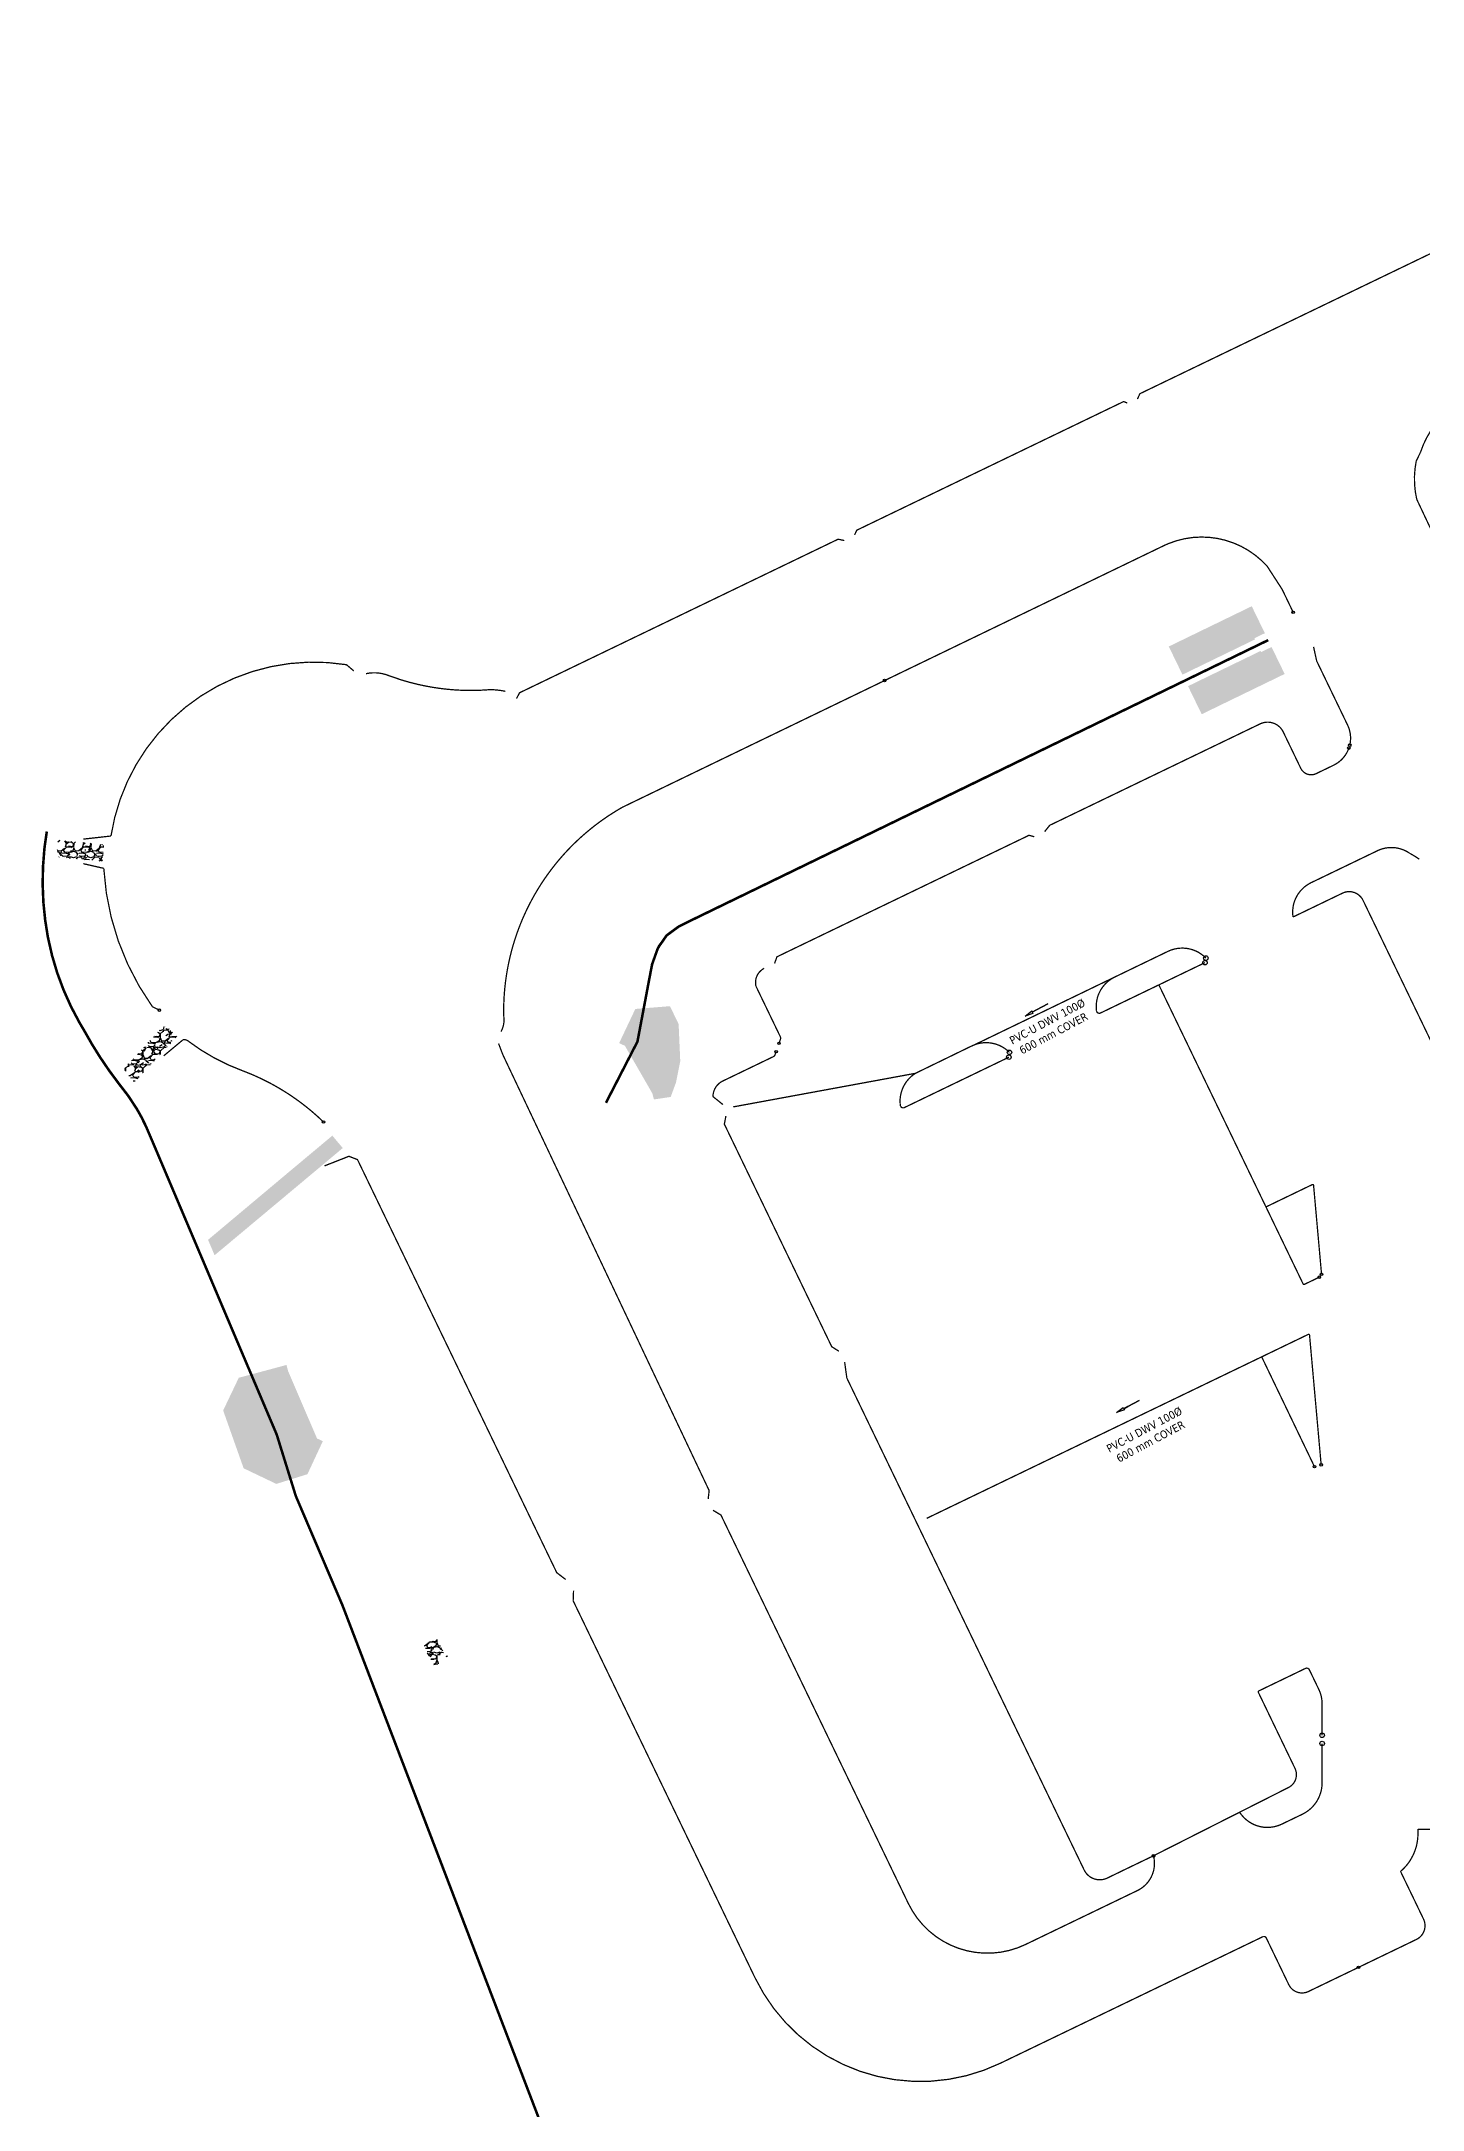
# Model space of a CAD drawing. Header units: metres. Extents: x 246420 to 246878, y 7418965 to 7419484.
# Drawn here: x 246506.2 to 246614, y 7419286 to 7419447.5 of the extents above; entities that cross this region are included whole.
import ezdxf

# ---------------------------------------------------------------- set-up
doc = ezdxf.new("R2010")
doc.units = ezdxf.units.M
doc.linetypes.add('DASHEDX2', pattern=[38.099999999999994, 25.4, -12.7])
doc.linetypes.add('x01_pf|HIDDEN', pattern=[9.524999999999999, 6.35, -3.175])
for name, color, linetype, lineweight in [('BATTER_BOTTOM', 8, 'x01_pf|HIDDEN', 25), ('DRAINAGE_PIPE_PR_CENTRE', 172, 'DASHEDX2', 25), ('DRAINAGE_SUB_SURFACE', 142, 'SUBSURFACE_LINE', 25), ('DRAINAGE_SWALE_CONC_LINED', 194, 'Continuous', 35), ('DRAINAGE_SWALE_VEG', 96, 'Continuous', 35)]:
    doc.layers.add(name, color=color, linetype=linetype, lineweight=lineweight)
for name, color, linetype in [('DRAINAGE_HATCH_ROCK', 254, 'Continuous'), ('DRAINAGE_PIPE_FLOW_ARROWS', 7, 'Continuous'), ('DRAINAGE_PIPE_LABELS', 7, 'Continuous')]:
    doc.layers.add(name, color=color, linetype=linetype)
doc.styles.add('2.5 General', font='tahoma.ttf', dxfattribs={"height": 2.5})
doc.styles.get("Standard").update_dxf_attribs({"font": 'romans.shx', "width": 0.65})
doc.linetypes.add('CHANNEL_CONTINUOUS_DBL_X4', pattern='A,12,0.004,[">",Standard,S=4,R=0,X=0,Y=-1.7144],0.004,2.4,0.004,[">",Standard,S=4,R=0,X=0,Y=-1.7144],0.004,9.6', length=24.016)
doc.linetypes.add('CHANNEL_DASHDOT_X4', pattern='A,6,-1,1,-1,0.004,[">",Standard,S=4,R=0,X=0,Y=-1.7144],0.004,1,-1,6,-1,1,-1', length=20.008)
doc.linetypes.add('SUBSURFACE_LINE', pattern='A,10,-1,[">",Standard,S=2,R=0,X=0,Y=-0.85],-4', length=15)
pattern_1 = [(228.0127875041833, (0.9720000002429999, 1.349999998623), (-10.8, -12.15), [0.1816239208727954, -17.98076854267671]), (184.9697407281103, (0.8505000027601133, 1.215000001419792), (16.2, 1.349999999999997), [0.3116717056725727, -30.85549852198846]), (132.4551956201869, (0.5399999993769178, 1.188000001125602), (43.19999999999999, -47.25000000000001), [0.2198721994521181, -85.778412667166]), (69.50740523012972, (0.3915833048115371, 1.350222899836599), (45.89999999999999, 122.85), [0.1150423316817819, -142.564055646964]), (6.009005957494525, (0.4318580510702009, 1.457985058744916), (-13.5, -1.35), [0.2580598652273863, -25.5336539204054]), (345.9637565320735, (0.6884999942189998, 1.485000000129), (1.35, -4.662936703425658e-16), [0.278470508852292, -5.287722085731549]), (281.1887999282518, (0.9586560696380636, 1.417460981274234), (-22.94999999999993, 116.1), [0.06876804833632233, -125.1614699135873]), (267.2736890060937, (0.013500000432, 0.8504999997839999), (-7.743805596760466e-16, -1.35), [0.2838212463874973, -28.09830340981116]), (292.9321004375898, (4.402996113539448e-10, 0.5669999999582918), (-10.79999999999999, 25.65), [0.2785389314147286, -37.83356544501665]), (357.2736890060937, (0.1085299071243981, 0.3104747659776952), (1.35, -8.576472865229334e-16), [0.2832907383834636, -28.0988339178152]), (37.74680538727467, (0.3914999994080693, 0.296999999678473), (-29.7, -22.95), [0.3758413546030477, -52.55035726196112]), (72.1597956922965, (0.6886866687944266, 0.52708000178404), (12.15, 37.8), [0.3532393706760425, -123.0296707100965]), (121.3730051401084, (0.7969062609795455, 0.8633337346449453), (18.89999999999998, -31.05000000000001), [0.2853577532981445, -64.54276114583388]), (175.2363583092738, (0.6483468960410493, 1.106971093144079), (-1.35, 7.993605777301126e-16), [0.3254711494165633, -15.93068153195303]), (222.436229788535, (0.3236133663053699, 1.134032220622053), (31.05, 28.35), [0.4201914088747183, -63.60169937857392]), (203.1985905136482, (0.8775000006479999, 1.133999998569), (6.75, 2.699999999999999), [0.102812935755162, -10.17848075716111]), (291.974507991472, (0.783000001727077, 1.093499999031462), (-2.699999999999998, 6.750000000000001), [0.1453300153330785, -82.83301053206519]), (30.87208336308031, (0.8373816264537668, 0.9587281464479257), (-117.45, -70.19999999999999), [0.2360335437634338, -144.4660828885818]), (161.565051177078, (1.039972762432856, 1.079842412522381), (-1.35, 6.661338147750939e-17), [0.1712613290090884, -4.097813512218223]), (303.5180086452519, (0.836999999352, 0.836999999352), (-66.14999999999999, 99.89999999999999), [0.1942019756316082, -124.4890968257716]), (353.1572265873691, (0.9442381471293808, 0.6750914232959542), (22.95, -2.699999999999987), [0.3406886335681323, -33.65144280887012]), (60.94539590092286, (1.282500000534937, 0.6345000008872875), (1.35, 2.7), [0.1389910029664039, -13.76010968736604]), (90, (1.349999998623, 0.7559999974457997), (-1.35, 8.266365894244634e-17), [0.08100000190620021, -1.2689999980938]), (138.8140748342904, (1.349999998623, 0.836999999352), (-9.449999999999998, 8.1), [0.1435069677222178, -14.20718987946956]), (171.4692343900518, (1.241999999187207, 0.931499998858319), (-9.45, 1.350000000000004), [0.2730206039073039, -27.02903975790422]), (225, (0.9719999989012174, 0.9719999989012174), (-2.664535259100376e-16, -1.35), [0.1909188293664545, -1.718269479837224]), (120.32360686255, (0.6615000005939999, 0.175499998758), (9.450000000000001, -16.2), [0.1874777426368829, -82.70296199561035]), (48.01278750418334, (0.5668456163956582, 0.3373284620648423), (10.8, 12.15), [0.3634786284342914, -17.79891383511521]), (0, (0.8099999995167, 0.607499998866), (0, 1.35), [0.3509999999163, -0.9990000000836999]), (325.3486840879955, (1.160999999433, 0.607499998866), (74.25, -51.3), [0.2133983837988537, -111.380250629037]), (254.0546040990772, (1.336547369789905, 0.4861657870016685), (-1.350000000000002, -5.399999999999999), [0.1967353876539364, -9.631412962874762]), (207.6459753637387, (1.282500002196288, 0.2970000004240079), (2.700000000000001, 1.35), [0.3200379716873172, -31.68378992436287]), (175.4260787400992, (0.9990000012030757, 0.1484999999037539), (-17.55, 1.349999999999994), [0.3385782787144997, -33.51924947204352]), (66.88579201667318, (1.052999999406, 0), (43.2, 101.25), [0.2053672940300975, -120.1568049196683]), (17.35402463626132, (1.13362005190633, 0.1888812658579156), (-17.55, -5.399999999999999), [0.2266993080677199, -22.40342442115656]), (339.4439547804166, (1.350000002491364, 0.2565000004157386), (4.05, -1.350000000000001), [0.2306880969799223, -11.30371695919874]), (294.8636965717519, (1.565999998611542, 0.1755000018706716), (-8.099999999999998, 17.55), [0.1927774574307895, -60.81168959212223]), (250.387906291096, (1.647055403604806, 0.0005909700431018794), (-35.10000000000002, -98.55000000000001), [0.2012671566455779, -124.4820316447577]), (196.3895403340348, (1.579500000542896, -0.1889999998403248), (9.45, 2.700000000000004), [0.2392206100459267, -23.6828403379577]), (163.6104596659652, (1.35, -0.2565), (-9.450000000000001, 2.700000000000002), [0.2396130961239739, -23.68244785187965]), (113.1142079833268, (1.120123461853979, -0.1888892534864643), (43.20000000000001, -101.25), [0.2053759788387963, -120.1567962348596])]

msp = doc.modelspace()

# ---------------------------------------------------------------- hatches: boundary and pattern name
at = {"layer": 'DRAINAGE_HATCH_ROCK'}
h = msp.add_hatch(dxfattribs=at)
h.set_pattern_fill('GRAVEL1', color=256, scale=0.075, style=0)
h.set_pattern_definition(pattern_1)
h.paths.add_polyline_path([(246526.9304158851, 7419335.630897857), (246528.1316875461, 7419338.211618159), (246527.9503684957, 7419338.29601841), (246527.6783899209, 7419338.422618783), (246525.4235736094, 7419343.679895375), (246525.3457306651, 7419343.969620203), (246525.2938353671, 7419344.16277009), (246521.569362365, 7419343.16208281), (246520.3510995886, 7419340.609469285), (246521.9491545582, 7419336.09336464), (246524.5017680833, 7419334.875101863)])
h.paths.add_polyline_path([(246556.0345488563, 7419367.892837836), (246555.9079949729, 7419370.779238709), (246555.2324156368, 7419372.180127434), (246552.5267266596, 7419371.962398422), (246551.263730291, 7419369.294270062), (246551.4450493401, 7419369.209869809), (246551.7170279128, 7419369.08326943), (246553.8500972331, 7419365.379706817), (246553.927940174, 7419365.089981988), (246553.9798354679, 7419364.896832102), (246555.2893767103, 7419365.093001801), (246555.7015250148, 7419366.22000392)])
h.paths.add_polyline_path([(246595.2396632523, 7419398.069024338), (246600.9064263778, 7419400.82180371), (246600.8615615382, 7419400.914205656), (246601.6711734684, 7419401.307306816), (246600.7539374288, 7419403.19640132), (246600.6491104525, 7419403.412297836), (246594.1722150085, 7419400.267488554)])
h.paths.add_polyline_path([(246601.3437240582, 7419399.921167303), (246595.6764418727, 7419397.169459828), (246596.7404759265, 7419394.978023937), (246603.2173713678, 7419398.122833223), (246603.1125443913, 7419398.338729738), (246602.1953083491, 7419400.227824242), (246601.3856964204, 7419399.834723081)])
h = msp.add_hatch(dxfattribs=at)
h.set_pattern_fill('GRAVEL1', color=256, scale=0.075, style=0)
h.set_pattern_definition(pattern_1)
h.paths.add_polyline_path([(246509.9922595986, 7419384.897308213), (246507.4669023727, 7419385.136766621), (246507.3440499287, 7419383.842584533), (246509.8693878197, 7419383.60312796), (246510.9257832415, 7419383.502847821), (246511.048635685, 7419384.79702991)])
h = msp.add_hatch(dxfattribs=at)
h.set_pattern_fill('GRAVEL1', color=256, scale=0.075, style=0)
h.set_pattern_definition(pattern_1)
h.paths.add_polyline_path([(246515.7836373178, 7419370.699100276), (246516.7375866814, 7419369.826398504), (246513.3880965146, 7419366.227698372), (246512.5963657818, 7419367.285009563)])
h = msp.add_hatch(dxfattribs=at)
h.set_pattern_fill('GRAVEL1', color=256, scale=0.075, style=0)
h.set_pattern_definition(pattern_1)
h.paths.add_polyline_path([(246525.4514383638, 7419359.205731006), (246519.1727553461, 7419353.935510941), (246519.6831370472, 7419352.731128521), (246526.0390480965, 7419358.048918336), (246529.6874966422, 7419361.101459878), (246528.8762070712, 7419362.071126699)])
h = msp.add_hatch(dxfattribs=at)
h.set_pattern_fill('GRAVEL1', color=256, scale=0.075, style=0)
h.set_pattern_definition(pattern_1)
h.paths.add_polyline_path([(246536.8351662136, 7419320.608725356), (246537.8615483065, 7419321.415640532), (246537.6135840128, 7419321.58450056), (246537.1855546694, 7419322.472066903), (246537.2078095992, 7419322.771240295), (246535.9859574622, 7419322.369653945)])

# ---------------------------------------------------------------- linework, layer by layer
at = {"layer": 'BATTER_BOTTOM', "flags": 128}
msp.add_lwpolyline([(246512.9393890552, 7419365.181595058), (246512.9394634337, 7419365.181492034)], dxfattribs=at)
at = {"layer": 'DRAINAGE_PIPE_PR_CENTRE', "linetype": 'Continuous', "const_width": 0.1, "flags": 128}
for points in [[(246589.9102342775, 7419374.433979146), (246578.7871597743, 7419369.059474103)], [(246601.742569274, 7419356.536512411), (246593.3959687211, 7419373.843028431)], [(246574.3957804477, 7419366.937624579), (246560.1615057562, 7419364.314734476)], [(246601.4232006074, 7419344.796105536), (246575.2750421618, 7419332.186186351)]]:
    msp.add_lwpolyline(points, dxfattribs=at)
msp.add_lwpolyline([(246599.6932711109, 7419309.232750218), (246592.9773240431, 7419305.835109196, 4.430109517938296)], format="xyb", dxfattribs=at)
at = {"layer": 'DRAINAGE_SUB_SURFACE', "const_width": 0.1, "flags": 128}
for points in [[(246759.2549927084, 7419445.758716289, 0.008958061411610239), (246758.7021486617, 7419446.245523092, 0.01935616198899942), (246758.3803369134, 7419446.494702904, 0.01938570764658717), (246758.0401367899, 7419446.718205485, 0.01938007127385911), (246757.6838977801, 7419446.914731392, 0.01938073757331078), (246757.3142652631, 7419447.082489987, 0.01939955587313), (246756.9316203766, 7419447.221710251, 0.01935965074142619), (246756.5398751188, 7419447.331114662, 0.01889819489602547), (246756.1506661635, 7419447.407247157, 0.0007334814044269724), (246756.1353282274, 7419447.409971304, 0.01913605390761484), (246755.7366183394, 7419447.455795001, 0.01940027655460229), (246755.329705733, 7419447.472), (246754.33, 7419447.472), (246754.2849181579, 7419447.471999999, 0.01368622708249293), (246753.3959325703, 7419447.447904418, 0.01432834365524052), (246752.4681456263, 7419447.369768868, 0.01433235277873028), (246751.5458380779, 7419447.239534294, 0.007007575782248002), (246751.0973749885, 7419447.156592733), (246750.5968457296, 7419447.056686689), (246749.6170184473, 7419446.859721408), (246746.6749764323, 7419446.271712786), (246746.5107977639, 7419446.238676948, -0.01659709163028025), (246745.6103442947, 7419446.090136714, -0.01992150558607002), (246744.5198259132, 7419445.989792302, -0.01284018754176473), (246743.8138538362, 7419445.972), (246702.6119293807, 7419445.972000004, -0.003043635955967096), (246702.443787334, 7419445.97304333, -0.0199248441901073), (246701.3499520089, 7419446.029530511, -0.0199266947012327), (246700.2643673546, 7419446.173843046, -0.0199215829964331), (246699.1937116812, 7419446.403869208, -0.01004887500476176), (246698.6606464559, 7419446.552287649), (246697.9695998713, 7419446.759310043, 0.01108496618467349), (246697.275233256, 7419446.951227217, 0.0143262962950337), (246696.3658803749, 7419447.152759839, 0.01433316140271835), (246695.4464584675, 7419447.302295704, 0.004688408470387227), (246695.1447915059, 7419447.339889473, 0.009632694370727826), (246694.5210315553, 7419447.398687483, 0.01432898895941927), (246693.5912854619, 7419447.44209567, 0.01143913432987699), (246692.847458657, 7419447.438253732), (246692.6492152138, 7419447.432276544, 0.002825919696808724), (246691.6627656802, 7419447.396511225, 0.002825648502720101), (246690.6774078616, 7419447.350822565, 0.002823858238619835), (246689.6926701946, 7419447.293247391, 0.002825591639457639), (246688.7093232325, 7419447.223714158, 0.002825648722420947), (246687.7259507197, 7419447.144253245, 0.002826542400413572), (246686.7432613009, 7419447.052834947, 0.001184959914845505), (246686.3311052632, 7419447.012119235, 0.004964069364393003), (246684.6094892755, 7419446.816517548, 0.006720986711998369), (246682.2863135574, 7419446.498684663, 0.006720531283201753), (246679.9711428267, 7419446.118284345, 0.006720210903982768), (246677.6680918828, 7419445.676346389, 0.006720230220144552), (246675.3779649911, 7419445.171841981, 0.006720531283324772), (246673.1015780888, 7419444.605724267, 0.006720936478165323), (246670.841984188, 7419443.978995371, 0.006720441839791209), (246668.5994353488, 7419443.292728172, 0.006720038572010676), (246666.3757601799, 7419442.54487776, 0.006720383695605906), (246664.1739529885, 7419441.738443025, 0.00672037097663755), (246661.9939179933, 7419440.872386124, 0.006720531282238036), (246659.8386686326, 7419439.948706651, 0.006720142955951387), (246657.7084402144, 7419438.967512537, 0.001038826971263033), (246657.3816905952, 7419438.810639469), (246648.7216543446, 7419434.634621994), (246644.2185259744, 7419432.462512958), (246642.4164988718, 7419431.594499902), (246635.2106647093, 7419428.119591721), (246630.7076212359, 7419425.947558911), (246626.2036681902, 7419423.775581556), (246621.7005898942, 7419421.60354379), (246619.5636080897, 7419420.573552571), (246617.3735093304, 7419419.517469365), (246617.3207517436, 7419419.491570186, 0.2029282816854119), (246613.8287582085, 7419415.451073463), (246613.4881955547, 7419414.741956425, 0.1077563484568522), (246613.5295256603, 7419411.760155513), (246614.611606719, 7419409.470366035), (246614.6497953337, 7419409.391180819, 0.414990573011958), (246615.8535481394, 7419408.972521455), (246617.4675433872, 7419409.756185059)], [(246530.5464600389, 7419398.36242264), (246529.9777860883, 7419398.846364975, 0.415870319115883), (246511.5923043579, 7419385.467989848)], [(246608.2984849756, 7419392.561052942, 0.1731289569819956), (246608.1305558878, 7419394.132385032), (246605.7164471787, 7419399.138619811), (246605.475006741, 7419400.237599411)], [(246542.3792936904, 7419396.770619296, 0.08084454675151097), (246540.6465654874, 7419396.86175164, -0.01282121528408276), (246539.7085456593, 7419396.836535252, -0.01282121528287931), (246538.7704664041, 7419396.859434514, -0.01282121528396684), (246537.8347941884, 7419396.930389217, -0.01282121528260015), (246536.9039891497, 7419397.049212802, -0.01282121528438191), (246535.9804986278, 7419397.215592851, -0.01282121528561113), (246535.0667507298, 7419397.429091904, -0.0127183109123879), (246534.1723288897, 7419397.686878005), (246533.2823242541, 7419397.993482443, 9.341529023210153e-05), (246533.2765638359, 7419397.995627162, 0.1497121948409281), (246531.5033344878, 7419398.14552587)], [(246608.2323632336, 7419392.336390629, -0.1989131230558135), (246607.0343881753, 7419390.994445628), (246605.6753806129, 7419390.33897694, -0.4142135623668681), (246604.4737611721, 7419390.758632416), (246603.1054734429, 7419393.59555416, 0.3120080740638346), (246601.7699436736, 7419394.354649731, 0.09059447273163895), (246601.3020310277, 7419394.225273394), (246584.8764394647, 7419386.304042359), (246584.4813748785, 7419385.810268054)], [(246603.8713066761, 7419379.144624243, -0.06961400089452585), (246603.8637732918, 7419379.852293283, -0.03522905697964542), (246603.9337347977, 7419380.204128142, -0.03519358088992459), (246604.0529221667, 7419380.541726244, -0.03522912528040276), (246604.2189475795, 7419380.860823641, -0.03522329519585108), (246604.4271908681, 7419381.152012964, -0.03524155088513677), (246604.675462702, 7419381.412382212, -0.03521982107312503), (246604.9562451957, 7419381.63444796, -0.03571832459504953), (246605.2711202511, 7419381.817310967, -0.00201366655930761), (246605.289523889, 7419381.826913941), (246607.9616339028, 7419383.114651143), (246610.4614400052, 7419384.320557605, -0.01604598151296364), (246610.6080307656, 7419384.385202238, -0.03579281427328759), (246610.9483259114, 7419384.4957715, -0.03569395193160801), (246611.2997187049, 7419384.556976395, -0.03572585566764294), (246611.6556107298, 7419384.566377761, -0.03572258477858088), (246612.0109067362, 7419384.525921756, -0.03571894861510498), (246612.3555988465, 7419384.434508859, -0.03576573302078005), (246612.6843529374, 7419384.295623305, -0.03199936741625143), (246612.9588857524, 7419384.132725533, -0.003596428561971971), (246612.988409228, 7419384.111857074, -0.03479296680484309), (246613.7321467081, 7419383.654391564)], [(246515.3700340834, 7419371.873880051), (246514.8301730278, 7419372.13468643, -0.1414891727126933), (246511.0310719781, 7419382.943135466), (246509.4313032913, 7419383.308267164)], [(246616.784442519, 7419364.999618272), (246609.3991736684, 7419380.314405196), (246609.3353314157, 7419380.446794486, 0.4141820782822326), (246607.7333260268, 7419381.006499004), (246603.8713066763, 7419379.144624243)], [(246597.0700678723, 7419375.936499143, 1.825587458981204e-10), (246597.0700678722, 7419375.936499144), (246596.9125451583, 7419376.085020559, 0.3011133809040512), (246594.0940715591, 7419376.455547424), (246589.9102342775, 7419374.433979146)], [(246563.7446170922, 7419369.280136258), (246563.8574990789, 7419369.60367829, 0.1989845021745524), (246563.8466030374, 7419369.79428724), (246561.9415150005, 7419373.745469831, -0.3421998901689542), (246562.5845954809, 7419375.132936421)], [(246597.0014312505, 7419375.581873817), (246588.8464300997, 7419371.648873262, -0.4328544771597063), (246588.5397008857, 7419371.767291811), (246588.5226233889, 7419371.846201624, -0.094582522293168), (246588.5926084151, 7419372.808577685, -0.02688187892672934), (246588.6781293464, 7419373.071860514, -0.0295454850807205), (246588.8042731742, 7419373.348317333, -0.2943740457375282)], [(246588.8042731742, 7419373.348317333, -0.02422286178421586), (246588.9314520021, 7419373.56262591, -0.01920462708490504), (246589.0469688555, 7419373.723872443, -0.08730972468885322), (246589.7081368637, 7419374.322555332, -0.001271406543807606), (246589.9102342773, 7419374.433979146)], [(246528.1800904034, 7419363.13878755, 5.280514762657662e-09), (246528.1800901316, 7419363.138787813, 0.01282174721123514), (246527.4900086639, 7419363.774694782, 0.01282121528607494), (246526.768267376, 7419364.374366841, 0.01282121527965369), (246526.01673598, 7419364.936254396, 0.01282121528841446), (246525.2373904551, 7419365.458880094, 0.01282121528594047), (246524.4322799147, 7419365.940869806, 0.01282121527932468), (246523.6035212134, 7419366.38095625, 0.01282121528048411), (246522.7532933829, 7419366.777982321, 0.01282121528810488), (246521.8838319035, 7419367.13090413, 0.0001236217117482026), (246521.8753619283, 7419367.134089363, -0.0745164010756447), (246517.5969983801, 7419369.473069089, 0.2223720878372935), (246517.2144597572, 7419369.554005724), (246515.7135432135, 7419368.303883038)], [(246563.5180061927, 7419368.630624738), (246563.431486729, 7419368.382642895, -0.1543688325397499), (246563.3412520888, 7419368.261951248, -0.042148798130183), (246563.3051422891, 7419368.240809231), (246559.3531844063, 7419366.33534738, 0.2873367346122038), (246558.5900011621, 7419365.121245056), (246559.3702519033, 7419364.493123665)], [(246581.6892398227, 7419368.197022554, -0.000203377324615594), (246581.6890748344, 7419368.196943065), (246573.5340736836, 7419364.26394251, -0.4328544771597063), (246573.2273444696, 7419364.382361059), (246573.2102669727, 7419364.461270872, -0.094582522293168), (246573.2802519989, 7419365.423646932, -0.02688187892672934), (246573.3657729302, 7419365.686929761, -0.05298790585051226), (246573.6144719899, 7419366.170674608, -0.0008166210216669621), (246573.6190955859, 7419366.177695158, -0.01920462708490504), (246573.7346124394, 7419366.338941691, -0.08730972468885322), (246574.3957804476, 7419366.937624579), (246574.3957804515, 7419366.937624581)], [(246619.015, 7419357.376876821), (246619.015, 7419309.255364441, -0.02276252922207641), (246619.0095479575, 7419309.132809787, -0.04850604734299578), (246618.9607791603, 7419308.876244473, -0.1830436017875758), (246618.3837953155, 7419308.113327357, -0.1413116624954748), (246617.66552631, 7419307.905), (246613.6386654097, 7419307.905, 0.192727836281982), (246613.622, 7419307.87878785), (246613.622, 7419307.549625173, -0.02668944029579217), (246613.5995665983, 7419307.138901357, -0.04296206448207838), (246613.4736730744, 7419306.491320549, -0.008611297112315973), (246613.4344910191, 7419306.364149048, -0.03424431414462389), (246613.2382417186, 7419305.875965456, -0.04288650296425846), (246612.9020133342, 7419305.308939852, -0.01719654430464001), (246612.7405484665, 7419305.098836086, -0.02574563780589357), (246612.4727654822, 7419304.807265668, -0.0176577417361767), (246612.2724536669, 7419304.623391499), (246612.2684347448, 7419304.619707488, -0.001759276958628594), (246612.2652859029, 7419304.616894556, -0.0001352446724479946), (246612.265073175, 7419304.616649396, -0.0001352492260262591), (246612.2648618692, 7419304.616406139, -0.0005559873757151689), (246612.2639823865, 7419304.615402617, 0.2068148239608615), (246612.2655171753, 7419304.61131866), (246612.677428059, 7419303.757648278), (246614.0549806528, 7419300.900137465, -0.414176326661039), (246613.495274688, 7419299.298150232), (246607.467321545, 7419296.391242098), (246605.3654400373, 7419295.378311886), (246605.0843788646, 7419295.2425817, -0.01289867267463313), (246605.0308841561, 7419295.217401674, -0.08969253443888205), (246604.6326114677, 7419295.124281502, -0.1840592131589948), (246603.8527132112, 7419295.377210963, -0.111789401337709), (246603.5376027153, 7419295.775192653), (246601.7817881894, 7419299.41658628, 0.0072131565599307), (246601.7792723245, 7419299.421375317, 0.01931118095770557), (246601.7708832578, 7419299.434996283, 0.06433024234748376), (246601.7404101343, 7419299.476313878, 0.02911930470473402), (246601.7226546303, 7419299.491050462, 0.03368205375153068), (246601.7000350812, 7419299.50680149, 0.06586339646506928), (246601.652612346, 7419299.526723758, 0.01148839461339172), (246601.643480627, 7419299.529521832, 0.0445639899990408), (246601.6078056062, 7419299.533969873, 0.04651965808988552), (246601.5712222062, 7419299.5325265, 0.005545161113080963), (246601.5667391532, 7419299.531410621, 0.07352289386600012), (246601.5112489508, 7419299.513803901, 0.001767805369436916), (246601.5099674088, 7419299.513205513), (246595.9522509376, 7419296.833306615), (246594.4123372619, 7419296.091249642), (246591.4494642202, 7419294.661310885), (246586.9452671574, 7419292.490154567), (246581.0216240202, 7419289.633629316, -0.4142077681193666), (246561.8630806257, 7419296.325943379), (246547.6734809856, 7419325.749759875), (246547.7047143635, 7419326.528706159)], [(246606.0971851874, 7419351.245759956), (246605.4759130865, 7419358.184064661, 0.5240566626104247), (246605.3686344258, 7419358.244930882), (246601.8259499696, 7419356.536517916, 4.166662230966475e-05), (246601.8259387109, 7419356.536512486, -0.2283940000139376), (246601.742569274, 7419356.536512411)], [(246605.9285395223, 7419351.021100461), (246604.7580426287, 7419350.456633188, -0.1957649761257265), (246604.7015921305, 7419350.453088881, -0.202060159790713), (246604.657910054, 7419350.491609269), (246601.7471608298, 7419356.526991908)], [(246606.0671609923, 7419336.363033768), (246605.1607310633, 7419346.485952449, 0.5240617618305562), (246605.0534512998, 7419346.546818154), (246601.4232006075, 7419344.796105536)], [(246605.545555063, 7419336.219055463, -5.6102652301604e-08), (246605.5455550362, 7419336.219055518), (246601.4239433094, 7419344.796463711), (246601.4232006074, 7419344.796105536)], [(246592.9502897837, 7419305.821381649), (246592.9775730024, 7419305.834535653, 4.982882831810572e-05), (246592.97768072, 7419305.8345876, -0.3182035638252431), (246592.0224963228, 7419303.292754756, -0.03508506240332766), (246591.7378536991, 7419303.127705657), (246582.9883498187, 7419298.90842713, -0.4141868382696728), (246573.8426996037, 7419302.102085306), (246573.7837116139, 7419302.225060267), (246559.2098895912, 7419332.445846305), (246558.5959491438, 7419332.812347253)], [(246592.9773240431, 7419305.835109196, 0.001428951844751225), (246589.3496626585, 7419304.085166306, -0.4095269527144164), (246587.5665376335, 7419304.724422884), (246577.4596250934, 7419325.682109839)], [(246606.1399999998, 7419315.24706941), (246606.1399999998, 7419317.70796732, 0.1128147248607657), (246605.8841158486, 7419318.826952671), (246605.1441052509, 7419320.361974655, 0.4141391381984041), (246604.8430769587, 7419320.467130141), (246601.1950836261, 7419318.707133357, 0.4141226330026187), (246601.1599998427, 7419318.606807262), (246604.0239903469, 7419312.659826981, -0.4141231729668662), (246603.4989989436, 7419311.158092523), (246599.6932711109, 7419309.232750218)], [(246606.1399999998, 7419314.600242278), (246606.1399999999, 7419311.533994948, -0.2879469010336388), (246604.5989477113, 7419309.079881754), (246602.9919629472, 7419308.304889102, -0.3434410525231228), (246599.898858997, 7419308.971653602), (246599.6932711108, 7419309.232750218)]]:
    msp.add_lwpolyline(points, format="xyb", dxfattribs=at)
for points in [[(246622.6841167679, 7419434.58932348), (246622.3908167774, 7419434.703782978), (246591.9146019246, 7419420.006543164), (246591.7256015125, 7419419.593569187)], [(246590.929367887, 7419419.281813663), (246590.6484424405, 7419419.395934214), (246569.8202485259, 7419409.351479471), (246569.6401155365, 7419408.982080894)], [(246568.8430376121, 7419408.543161544), (246568.3559822573, 7419408.64533297), (246543.491394007, 7419396.654315773), (246543.2501799875, 7419396.2008778)], [(246511.5923043579, 7419385.467989848), (246509.4313032913, 7419385.225764998)], [(246583.6691634483, 7419385.413685289), (246583.2594800567, 7419385.524264717), (246563.5830638773, 7419376.035325589), (246563.3975390888, 7419375.519136328)], [(246558.2160397134, 7419333.699331006), (246558.2894642409, 7419334.354472439), (246542.1814769154, 7419368.39600312), (246541.8498292529, 7419369.266156605)], [(246568.4202590486, 7419345.235170195), (246567.8597652348, 7419345.587808927), (246559.4768642452, 7419362.970346887), (246559.5984860791, 7419363.604000948)], [(246547.0936588766, 7419327.408413298), (246546.3944364337, 7419327.941580375), (246530.8386999367, 7419360.198243547), (246530.1683380505, 7419360.458108553), (246528.2628245782, 7419359.709085961)], [(246577.4594856531, 7419325.682109839), (246569.0405503243, 7419343.13936755), (246568.866294227, 7419344.386250433)]]:
    msp.add_lwpolyline(points, dxfattribs=at)
at = {"layer": 'DRAINAGE_SUB_SURFACE', "flags": 128}
for points in [[(246603.8855623776, 7419402.935774279, 0.1, 0.1, 0), (246603.0180335169, 7419404.735064385, 0.1, 0.1, 0), (246601.8533922526, 7419406.532423717, 0.1, 0.1, 0.3164082345327507), (246594.1763232641, 7419408.314915973, 0.1, 0.1, 0.01550283374785203), (246593.7880568648, 7419408.143286758, 0.1, 0.1, 0), (246592.4386325325, 7419407.492564358, 0.1, 0.1, 0), (246551.5323828009, 7419387.721118034, 0.1, 0.1, 0.01282121526887432), (246550.7279733569, 7419387.237959148, 0.1, 0.1, 0.01282121528373277), (246549.9493879385, 7419386.714201752, 0.1, 0.1, 0.01282121529099704), (246549.1986736584, 7419386.151222946, 0.1, 0.1, 0.0128212152849913), (246548.4778043496, 7419385.550502956, 0.1, 0.1, 0.01282121527564923), (246547.7886753754, 7419384.91362124, 0.1, 0.1, 0.01282121528454047), (246547.1330986419, 7419384.242252332, 0.1, 0.1, 0.01282121528039622), (246546.5127978394, 7419383.538161444, 0.1, 0.1, 0.01010034345191198), (246546.0500385546, 7419382.961645565, 0.1, 0.1, 1.282056758312314e-06), (246546.0499800573, 7419382.961569593, 0.1, 0.1, 0.00271923746081775), (246545.9294039081, 7419382.803199822, 0.1, 0.1, 0.01282121528520316), (246545.3844507494, 7419382.039299881, 0.1, 0.1, 0.004978246252156336), (246545.1835190137, 7419381.735308393, 0.1, 0.1, 1.282058883945317e-06), (246545.1834665965, 7419381.735227345, 0.1, 0.1, 0.00784118633808385), (246544.8793711932, 7419381.248470122, 0.1, 0.1, 0.01282121528694939), (246544.4154932321, 7419380.432789852, 0.1, 0.1, 0.01282121528529444), (246543.9940365273, 7419379.594403717, 0.1, 0.1, 0.01282121527578004), (246543.6161092032, 7419378.735516063, 0.1, 0.1, 0.01282121527773436), (246543.2827049338, 7419377.85838514, 0.1, 0.1, 0.01282121529512131), (246542.9947003297, 7419376.965317161, 0.1, 0.1, 0.002896161940548314), (246542.9360063934, 7419376.761606234, 0.1, 0.1, 1.282044775009075e-06), (246542.93598111, 7419376.761516532, 0.1, 0.1, 0.00992340263229297), (246542.7528526338, 7419376.05866025, 0.1, 0.1, 0.01282121530364322), (246542.5577977291, 7419375.140798249, 0.1, 0.1, 0.01282121526332707), (246542.4100484684, 7419374.214144475, 0.1, 0.1, 0.01282121529825221), (246542.3099933249, 7419373.281135346, 0.1, 0.1, 0.0128212152803729), (246542.2578953706, 7419372.344224001, 0.1, 0.1, 0.01282121526793236), (246542.2538915852, 7419371.405873836, 0.1, 0.1, -0.168209336061004), (246542.0405037383, 7419370.192885839, 0.1, 0.1, 1.731384732805766e-12), (246542.0405037383, 7419370.192885839, 0.1, 0.1, 0)], [(246581.7325385175, 7419368.575302877, 0.1, 0.1, 0.320778984400453), (246578.7817151429, 7419369.070616672, 0.1, 0.1, 0), (246574.3957804477, 7419366.937624579, 0.1, 0.1, 0)]]:
    msp.add_lwpolyline(points, format="xyseb", dxfattribs=at)
at = {"layer": 'DRAINAGE_SUB_SURFACE'}
for centre, radius in [((246603.8855623776, 7419402.935774279), 0.1), ((246571.9855076667, 7419397.606841195), 0.1), ((246608.2323632337, 7419392.336390629), 0.1), ((246608.2984849756, 7419392.561052942), 0.1), ((246597.0014312505, 7419375.581873817), 0.1763710039667785), ((246597.0700678723, 7419375.936499143), 0.1763710039667785), ((246515.3700340834, 7419371.873880051), 0.1), ((246563.5177641004, 7419368.630392835), 0.1), ((246563.744658744, 7419369.280011181), 0.1), ((246581.6892398227, 7419368.197022554), 0.1763710039667785), ((246581.7325385175, 7419368.575302877), 0.1763710039667785), ((246528.1800901317, 7419363.138787813), 0.1), ((246605.9285395223, 7419351.021100461), 0.1), ((246606.0971851874, 7419351.245759956), 0.1), ((246605.5455550363, 7419336.219055518), 0.1), ((246606.0671609923, 7419336.363033768), 0.1), ((246606.1399999998, 7419315.24706941), 0.1763710039667785), ((246606.1399999998, 7419314.600242278), 0.1763710039667785), ((246592.9773240431, 7419305.835109196), 0.1), ((246608.9824082728, 7419297.121874508), 0.1)]:
    msp.add_circle(centre, radius, dxfattribs=at)
at = {"layer": 'DRAINAGE_SWALE_CONC_LINED', "linetype": 'CHANNEL_CONTINUOUS_DBL_X4', "flags": 128}
msp.add_lwpolyline([(246601.9343519532, 7419400.765277277, 0.2, 0.2, 0), (246601.7765931431, 7419400.688641781, 0.2, 0.2, 0), (246601.7764985452, 7419400.688595829, 0.2, 0.2, 0), (246599.104473855, 7419399.390589491, 0.2, 0.2, 0), (246596.8683169934, 7419398.304317426, 0.2, 0.2, 0), (246596.8682261057, 7419398.304273276, 0.2, 0.2, 0), (246594.6070243666, 7419397.205835002, 0.2, 0.2, 0), (246590.1095748782, 7419395.021080512, 0.2, 0.2, 0), (246585.6121253897, 7419392.836326022, 0.2, 0.2, 0), (246581.1146759014, 7419390.651571532, 0.2, 0.2, 0), (246576.6172264128, 7419388.466817043, 0.2, 0.2, 0), (246572.1197769245, 7419386.282062552, 0.2, 0.2, 0), (246567.6223274361, 7419384.097308063, 0.2, 0.2, 0), (246563.1248779478, 7419381.912553573, 0.2, 0.2, 0), (246561.5431221337, 7419381.144174045, 0.2, 0.2, 0), (246561.5430350136, 7419381.144131724, 0.2, 0.2, 0), (246558.6274284592, 7419379.727799083, 0.2, 0.2, 0), (246556.8264596019, 7419378.852931048, 0.2, 0.2, 0), (246556.8263742222, 7419378.852889572, 0.2, 0.2, 0), (246555.8937763791, 7419378.384530608, 0.2, 0.2, 0), (246554.9769257143, 7419377.709910701, 0.2, 0.2, 0), (246554.9300800628, 7419377.645557212, 0.2, 0.2, 0), (246554.8881236593, 7419377.587137992, 0.2, 0.2, 0), (246554.8482336957, 7419377.530303369, 0.2, 0.2, 0), (246554.8110707391, 7419377.476447798, 0.2, 0.2, 0), (246554.7762403832, 7419377.425418497, 0.2, 0.2, 0), (246554.7433616523, 7419377.377005629, 0.2, 0.2, 0), (246554.7120565552, 7419377.330931754, 0.2, 0.2, 0), (246554.6819570677, 7419377.286869183, 0.2, 0.2, 0), (246554.652690924, 7419377.244427908, 0.2, 0.2, 0), (246554.6238858504, 7419377.203171368, 0.2, 0.2, 0), (246554.5951704256, 7419377.162626284, 0.2, 0.2, 0), (246554.5661786733, 7419377.122295285, 0.2, 0.2, 0), (246554.5365585937, 7419377.081671164, 0.2, 0.2, 0), (246554.5059817079, 7419377.040248152, 0.2, 0.2, 0), (246554.4741545215, 7419376.997531908, 0.2, 0.2, 0), (246554.4408559773, 7419376.953081542, 0.2, 0.2, 0), (246554.3943129879, 7419376.891017772, 0.2, 0.2, 0), (246554.2594888052, 7419376.631447391, 0.2, 0.2, 0), (246553.8378081912, 7419375.455013673, 0.2, 0.2, 0), (246553.603681944, 7419374.238130394, 0.2, 0.2, 0), (246553.3796369245, 7419373.048017305, 0.2, 0.2, 0), (246553.3014269887, 7419372.633019326, 0.2, 0.2, 0), (246553.1534864609, 7419371.848631662, 0.2, 0.2, 0), (246552.9248116635, 7419370.637717865, 0.2, 0.2, 0), (246552.693411635, 7419369.41417654, 0.2, 0.2, 0), (246550.2324935462, 7419364.632272732, 0.2, 0.2, 0)], format="xyseb", dxfattribs=at)
at = {"layer": 'DRAINAGE_SWALE_VEG', "linetype": 'CHANNEL_DASHDOT_X4', "flags": 128}
msp.add_lwpolyline([(246506.5843291061, 7419385.817966221, 0.2, 0.2, 0), (246506.5821091965, 7419385.804824337, 0.2, 0.2, 0), (246506.4133091684, 7419384.615475683, 0.2, 0.2, 0), (246506.3930526693, 7419384.434156017, 0.2, 0.2, 0), (246506.285881484, 7419383.0643809, 0.2, 0.2, 0), (246506.2601543797, 7419381.674899321, 0.2, 0.2, 0), (246506.3173608684, 7419380.283205886, 0.2, 0.2, 0), (246506.4576100597, 7419378.895375597, 0.2, 0.2, 0), (246506.650159595, 7419377.678940551, 0.2, 0.2, 0), (246506.6848243523, 7419377.495896385, 0.2, 0.2, 0), (246506.9947604898, 7419376.133942408, 0.2, 0.2, 0), (246507.3988089828, 7419374.777114295, 0.2, 0.2, 0), (246507.8925530991, 7419373.445605727, 0.2, 0.2, 0), (246508.4744067451, 7419372.145351766, 0.2, 0.2, 0), (246509.1385465191, 7419370.889457615, 0.2, 0.2, 0), (246509.4999113957, 7419370.280648661, 0.2, 0.2, 0), (246510.0874012885, 7419369.246443862, 0.2, 0.2, 0), (246510.7418900166, 7419368.194504266, 0.2, 0.2, 0), (246511.4451644772, 7419367.159302398, 0.2, 0.2, 0), (246512.191783389, 7419366.150935466, 0.2, 0.2, 0), (246512.9352284499, 7419365.186193907, 0.2, 0.2, 0), (246513.6158847601, 7419364.1508724, 0.2, 0.2, 0), (246513.9650759396, 7419363.529570607, 0.2, 0.2, 0), (246514.321320738, 7419362.806096004, 0.2, 0.2, 0), (246514.7501131197, 7419361.80901115, 0.2, 0.2, 0), (246515.1626999036, 7419360.835402048, 0.2, 0.2, 0), (246515.5576186566, 7419359.903485402, 0.2, 0.2, 0), (246515.9369274442, 7419359.008404655, 0.2, 0.2, 0), (246516.3033288578, 7419358.143782314, 0.2, 0.2, 0), (246516.65921893, 7419357.303964301, 0.2, 0.2, 0), (246517.0067552706, 7419356.483859157, 0.2, 0.2, 0), (246517.3479131933, 7419355.678805599, 0.2, 0.2, 0), (246517.6845331041, 7419354.884460695, 0.2, 0.2, 0), (246517.9150943923, 7419354.340389541, 0.2, 0.2, 0), (246518.0664332055, 7419353.983265048, 0.2, 0.2, 0), (246519.8700416296, 7419349.727167558, 0.2, 0.2, 0), (246519.8700806937, 7419349.727075376, 0.2, 0.2, 0), (246520.1180771414, 7419349.140578391, 0.2, 0.2, 0), (246520.6232947864, 7419347.949664902, 0.2, 0.2, 0), (246521.2865797462, 7419346.385398881, 0.2, 0.2, 0), (246522.5771264413, 7419343.340965363, 0.2, 0.2, 0), (246523.7775207295, 7419340.509203739, 0.2, 0.2, 0), (246524.5307312842, 7419338.732360382, 0.2, 0.2, 0), (246526.0234855435, 7419333.926142345, 0.2, 0.2, 0), (246527.2308318891, 7419331.095350796, 0.2, 0.2, 0), (246527.9887543801, 7419329.320150007, 0.2, 0.2, 0), (246528.3818097846, 7419328.399538372, 0.2, 0.2, 0), (246529.6594297826, 7419325.407425473, 0.2, 0.2, 0), (246529.907971584, 7419324.757894387, 0.2, 0.2, 0), (246531.7011668855, 7419320.071615928, 0.2, 0.2, 0), (246533.4943621869, 7419315.38533747, 0.2, 0.2, 0), (246534.3862390788, 7419313.054535318, 0.2, 0.2, 0), (246535.2875574884, 7419310.69905901, 0.2, 0.2, 0), (246537.0807527899, 7419306.012780551, 0.2, 0.2, 0), (246538.8739480914, 7419301.326502093, 0.2, 0.2, 0), (246540.6671433929, 7419296.640223633, 0.2, 0.2, 0), (246542.4603386943, 7419291.953945176, 0.2, 0.2, 0), (246543.1417141725, 7419290.173260593, 0.2, 0.2, 0), (246543.9748882391, 7419287.995835545, 0.2, 0.2, 0), (246543.9766533409, 7419287.991222686, 0.2, 0.2, 0), (246544.2534868199, 7419287.267755013, 0.2, 0.2, 0), (246546.0467179008, 7419282.58138282, 0.2, 0.2, 0), (246547.8399130292, 7419277.895104308, 0.2, 0.2, 0), (246549.6331080918, 7419273.208825723, 0.2, 0.2, 0), (246551.1878112885, 7419269.145814215, 0.2, 0.2, 0), (246551.4263031756, 7419268.52254716, 0.2, 0.2, 0), (246553.2194982705, 7419263.836268567, 0.2, 0.2, 0), (246555.0126575703, 7419259.150083809, 0.2, 0.2, 0), (246556.8058885004, 7419254.46371151, 0.2, 0.2, 0), (246556.9525239386, 7419253.981152937, 0.2, 0.2, 0), (246558.4454752237, 7419249.150082155, 0.2, 0.2, 0), (246559.9384265049, 7419244.319011384, 0.2, 0.2, 0), (246561.2085512451, 7419240.208989517, 0.2, 0.2, 0), (246561.4176565345, 7419239.66250416, 0.2, 0.2, 0), (246563.2108516337, 7419234.976225603, 0.2, 0.2, 0), (246565.004046763, 7419230.289946969, 0.2, 0.2, 0), (246565.4060710885, 7419229.239309386, 0.2, 0.2, 0), (246566.8067351656, 7419225.644206479, 0.2, 0.2, 0), (246568.6763379227, 7419221.035722792, 0.2, 0.2, 0), (246570.6153563665, 7419216.463257533, 0.2, 0.2, 0), (246572.6283952702, 7419211.91615894, 0.2, 0.2, 0), (246572.7145415803, 7419211.725807716, 0.2, 0.2, 0), (246574.6130719601, 7419207.613187476, 0.2, 0.2, 0), (246574.6999960201, 7419207.428541188, 0.2, 0.2, 0), (246576.8537154653, 7419202.949305253, 0.2, 0.2, 0), (246579.077514118, 7419198.504422163, 0.2, 0.2, 0), (246579.2929787928, 7419198.082865587, 0.2, 0.2, 0), (246579.5140196428, 7419197.652049656, 0.2, 0.2, 0), (246580.0472031709, 7419196.646304109, 0.2, 0.2, 0), (246580.6992150357, 7419195.403551797, 0.2, 0.2, 0), (246580.9435790387, 7419194.932528887, 0.2, 0.2, 0), (246581.8186442349, 7419193.201076225, 0.2, 0.2, 0), (246582.6686873881, 7419191.446808483, 0.2, 0.2, 0), (246583.4899686868, 7419189.677020363, 0.2, 0.2, 0), (246584.2822065482, 7419187.892184344, 0.2, 0.2, 0), (246585.0451271355, 7419186.092778039, 0.2, 0.2, 0), (246585.778464535, 7419184.279283888, 0.2, 0.2, 0), (246586.4819607205, 7419182.452189285, 0.2, 0.2, 0), (246587.1553657762, 7419180.611986266, 0.2, 0.2, 0), (246587.7984379026, 7419178.75917139, 0.2, 0.2, 0), (246588.4109434852, 7419176.894245716, 0.2, 0.2, 0), (246588.9926572175, 7419175.017714556, 0.2, 0.2, 0), (246589.5433622373, 7419173.130087601, 0.2, 0.2, 0), (246590.062850384, 7419171.231877969, 0.2, 0.2, 0), (246590.5509213758, 7419169.323602773, 0.2, 0.2, 0), (246591.0073837118, 7419167.405783176, 0.2, 0.2, 0), (246591.4320545017, 7419165.478943996, 0.2, 0.2, 0), (246591.8247599532, 7419163.543613417, 0.2, 0.2, 0), (246592.1853348927, 7419161.600322697, 0.2, 0.2, 0), (246592.5136229701, 7419159.649606384, 0.2, 0.2, 0), (246592.8094767555, 7419157.692001961, 0.2, 0.2, 0), (246593.0727577414, 7419155.728049745, 0.2, 0.2, 0), (246593.3033363722, 7419153.758292955, 0.2, 0.2, 0), (246593.5010924007, 7419151.783277377, 0.2, 0.2, 0), (246593.6659147341, 7419149.803550891, 0.2, 0.2, 0), (246593.7977012063, 7419147.819663619, 0.2, 0.2, 0), (246593.8963587917, 7419145.832168035, 0.2, 0.2, 0), (246593.9618039681, 7419143.841618564, 0.2, 0.2, 0), (246593.9939624163, 7419141.848571236, 0.2, 0.2, 0), (246593.9927691429, 7419139.85358378, 0.2, 0.2, 0), (246593.9581685175, 7419137.857215391, 0.2, 0.2, 0), (246593.8901143032, 7419135.860026584, 0.2, 0.2, 0), (246593.7885696856, 7419133.862579021, 0.2, 0.2, 0), (246593.6535072969, 7419131.865435359, 0.2, 0.2, 0), (246593.4849092202, 7419129.869158856, 0.2, 0.2, 0), (246593.282766676, 7419127.874314085, 0.2, 0.2, 0), (246593.0470813367, 7419125.881465833, 0.2, 0.2, 0), (246592.7778636643, 7419123.891178835, 0.2, 0.2, 0), (246592.4751338241, 7419121.904018398, 0.2, 0.2, 0), (246592.1389215232, 7419119.920549813, 0.2, 0.2, 0), (246591.7692660174, 7419117.941338229, 0.2, 0.2, 0), (246591.3662161192, 7419115.966948511, 0.2, 0.2, 0), (246590.9298301959, 7419113.997945072, 0.2, 0.2, 0), (246590.460176173, 7419112.034891723, 0.2, 0.2, 0), (246589.9573315148, 7419110.078351464, 0.2, 0.2, 0), (246589.4213832157, 7419108.128886407, 0.2, 0.2, 0), (246588.852427865, 7419106.187057576, 0.2, 0.2, 0), (246588.2505715248, 7419104.253424666, 0.2, 0.2, 0), (246587.6159297724, 7419102.328545987, 0.2, 0.2, 0), (246586.9486278192, 7419100.412978688, 0.2, 0.2, 0), (246586.2488281153, 7419098.50735176, 0.2, 0.2, 0), (246585.5188649646, 7419096.617882323, 0.2, 0.2, 0), (246585.2187120919, 7419095.867156269, 0.2, 0.2, 0), (246585.1764203707, 7419095.762501311, 0.2, 0.2, 0), (246584.62675297, 7419094.457999499, 0.2, 0.2, 0), (246584.2382414152, 7419093.535961871, 0.2, 0.2, 0)], format="xyseb", dxfattribs=at)

# ---------------------------------------------------------------- next in the draw order: texts
at = {"layer": 'DRAINAGE_PIPE_LABELS', "char_height": 0.625, "attachment_point": 8, "rotation": 28.04538422686222, "style": '2.5 General', "bg_fill": 3, "box_fill_scale": 1.1, "bg_fill_color": 256, "bg_fill_transparency": 0}
for insert in [(246585.3276869973, 7419369.775033307), (246592.8990737166, 7419337.904522497)]:
    msp.add_mtext('PVC-U DWV 100Ø\\P600 mm COVER', dxfattribs=dict(at, insert=insert))

# ---------------------------------------------------------------- next in the draw order: linework, layer by layer
at = {"layer": 'DRAINAGE_PIPE_FLOW_ARROWS', "flags": 128}
for points in [[(246583.8361529808, 7419371.883297423), (246583.5184258197, 7419371.714035934), (246583.5685773718, 7419371.619894553), (246582.953577535, 7419371.41312662), (246583.4682742677, 7419371.808177315), (246583.5184258197, 7419371.714035934), (246583.8361529808, 7419371.883297423), (246584.7187284257, 7419372.353468225), (246583.8361529808, 7419371.883297423)], [(246590.9723983774, 7419340.913079006), (246590.6546712163, 7419340.743817517), (246590.7048227684, 7419340.649676136), (246590.0898229316, 7419340.442908203), (246590.6045196642, 7419340.837958897), (246590.6546712163, 7419340.743817517), (246590.9723983774, 7419340.913079006), (246591.8549738223, 7419341.383249808), (246590.9723983774, 7419340.913079006)]]:
    msp.add_lwpolyline(points, dxfattribs=at)

doc.saveas('drawing.dxf')
